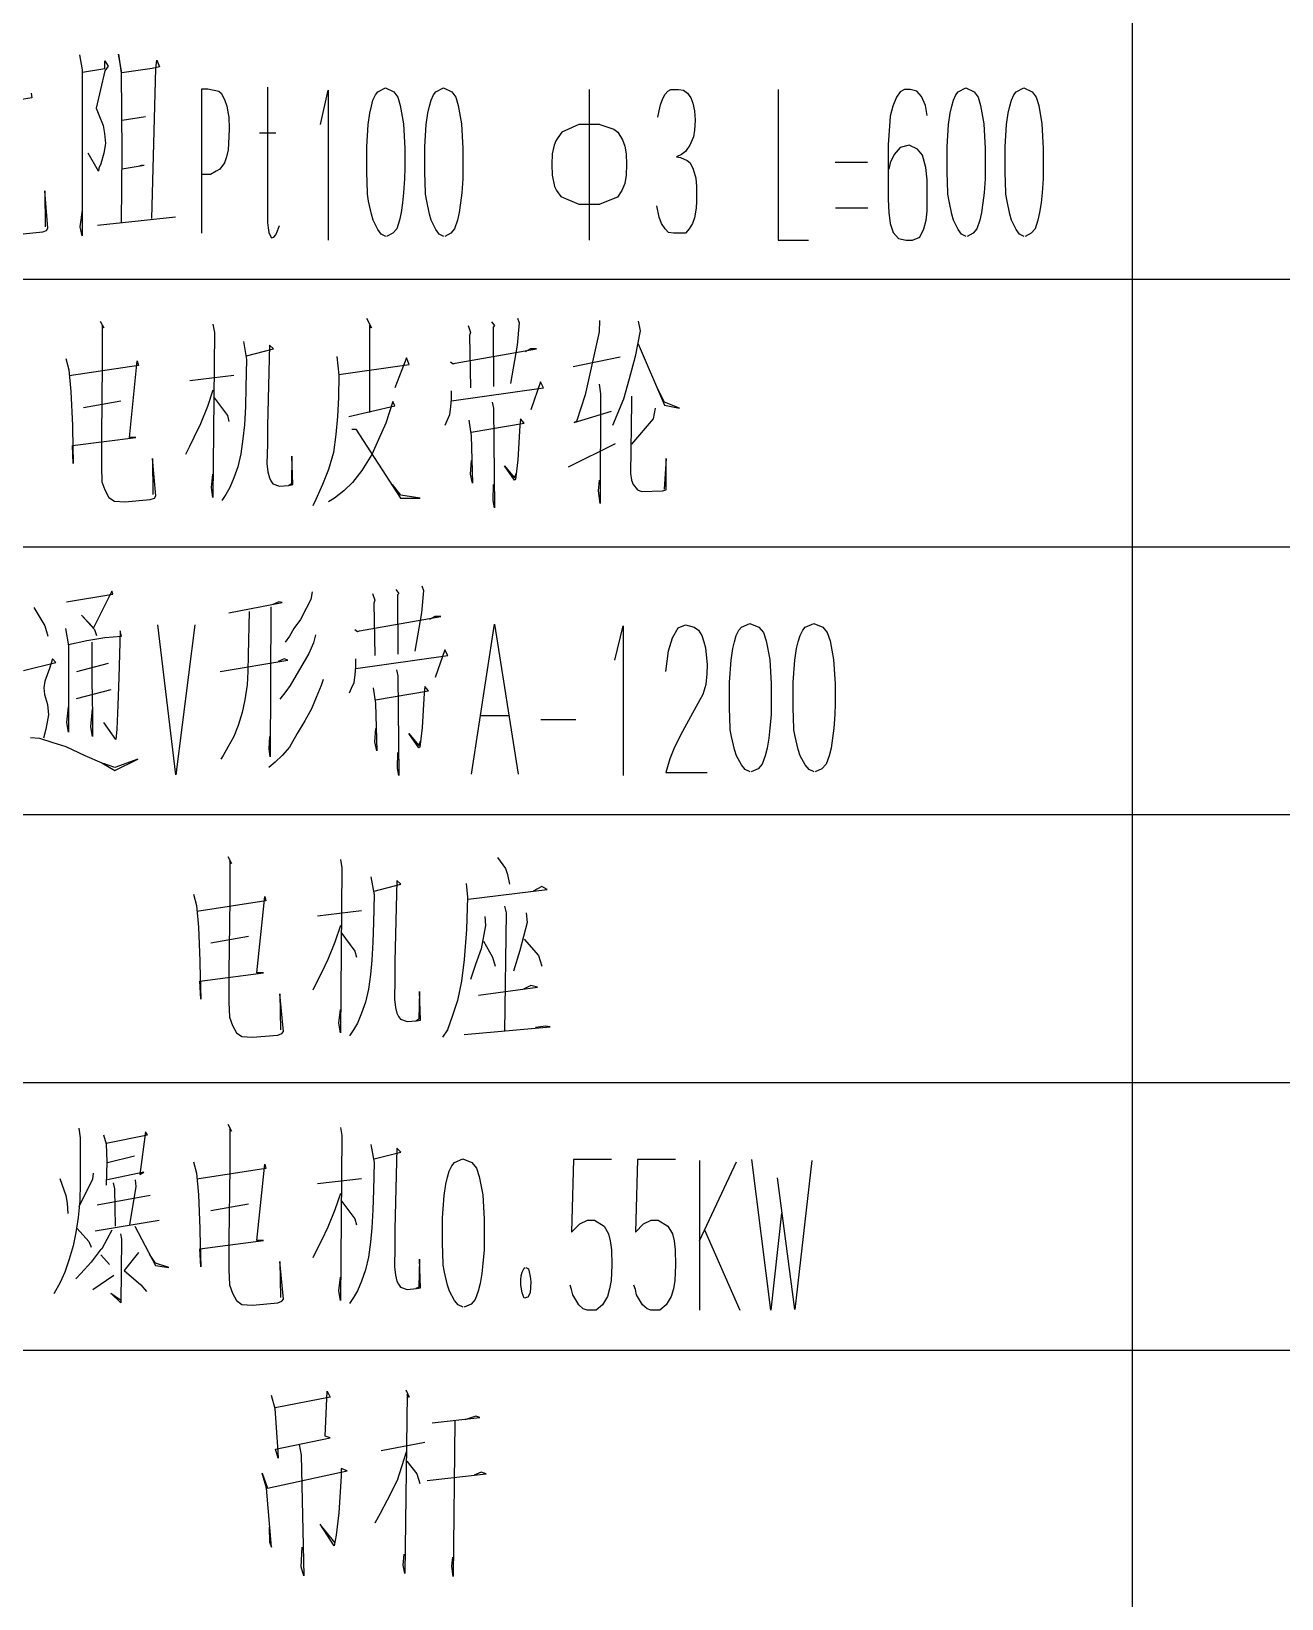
# Model space of a CAD drawing. Extents: x 0 to 2376, y 0 to 3364.
# Drawn here: x 1860.9 to 1991.6, y 1078 to 1241.9 of the extents above; entities that cross this region are included whole.
import ezdxf

# ---------------------------------------------------------------- set-up
doc = ezdxf.new("R2010")
doc.units = 0
doc.header["$MEASUREMENT"] = 0
doc.layers.add('6', color=7, linetype='Continuous')
doc.layers.add('9', color=7, linetype='Continuous')

# ---------------------------------------------------------------- blocks, each defined once
blk = doc.blocks.new('BLKENT229')
at = {"layer": '9', "color": 2, "linetype": 'Continuous'}
for p, q in [((1885.96, 1099.29), (1886.33, 1097.88)), ((1892.13, 1099.06), (1886.38, 1097.96)), ((1891.61, 1094.98), (1891.82, 1099.69)), ((1891.82, 1099.69), (1892.13, 1099.06)), ((1900.18, 1099.37), (1899.92, 1080.63)), ((1900.03, 1099.84), (1900.39, 1099.06)), ((1900.39, 1099.06), (1900.18, 1099.37)), ((1886.33, 1097.88), (1886.64, 1093.88)), ((1902.8, 1096.39), (1907.76, 1096.94)), ((1907.35, 1097.1), (1906.2, 1096.71)), ((1907.76, 1096.94), (1907.35, 1097.1)), ((1905.15, 1096.55), (1904.99, 1080.31)), ((1886.43, 1093.65), (1892.13, 1094.82)), ((1886.69, 1092.71), (1886.43, 1093.65)), ((1886.64, 1093.88), (1886.69, 1092.71)), ((1888.89, 1094.12), (1889.1, 1093.02)), ((1892.13, 1094.82), (1891.61, 1094.98)), ((1897.46, 1093.49), (1902.01, 1094.35)), ((1889.1, 1093.02), (1889.36, 1080.39)), ((1900.08, 1093.33), (1899.14, 1090.35)), ((1900.13, 1092.39), (1901.18, 1091.06)), ((1885.49, 1089.57), (1885.02, 1091.14)), ((1885.02, 1091.14), (1885.59, 1089.57)), ((1885.59, 1089.57), (1893.91, 1091.37)), ((1893.28, 1090.82), (1893.02, 1086.98)), ((1893.91, 1091.37), (1893.28, 1091.61)), ((1893.28, 1091.61), (1893.28, 1090.82)), ((1899.14, 1090.35), (1898.09, 1088.31)), ((1901.18, 1091.06), (1901.49, 1090.04)), ((1902.27, 1090.35), (1908.44, 1091.06)), ((1907.92, 1091.22), (1907.19, 1090.9)), ((1908.44, 1091.06), (1907.92, 1091.22)), ((1886.01, 1083.37), (1885.49, 1089.57)), ((1893.02, 1086.98), (1892.76, 1084.63)), ((1897.36, 1086.9), (1896.78, 1085.88)), ((1898.09, 1088.31), (1897.36, 1086.9)), ((1885.75, 1085.49), (1885.8, 1083.92)), ((1892.55, 1083.53), (1891.08, 1085.8)), ((1891.08, 1085.8), (1891.19, 1085.57)), ((1891.19, 1085.57), (1892.6, 1083.84)), ((1885.8, 1083.92), (1886.01, 1083.37)), ((1892.76, 1084.63), (1892.55, 1083.53)), ((1889.1, 1081.33), (1889.2, 1083.37)), ((1899.76, 1081.49), (1899.87, 1082.67)), ((1904.84, 1081.41), (1904.94, 1082.35)), ((1889.36, 1080.39), (1889.1, 1081.33)), ((1899.92, 1080.63), (1899.76, 1081.49)), ((1904.99, 1080.31), (1904.84, 1081.41))]:
    blk.add_line(p, q, dxfattribs=at)
blk = doc.blocks.new('BLKENT230')
at = {"layer": '9', "color": 2, "linetype": 'Continuous'}
for p, q in [((1865.86, 1127.22), (1866.01, 1126.2)), ((1866.01, 1126.2), (1866.01, 1123.84)), ((1868.42, 1126.51), (1868.73, 1125.57)), ((1868.73, 1125.65), (1873.02, 1126.51)), ((1872.81, 1126.82), (1872.24, 1122.35)), ((1873.02, 1126.51), (1872.81, 1126.82)), ((1881.44, 1127.61), (1881.8, 1126.9)), ((1881.8, 1126.9), (1881.65, 1127.14)), ((1881.65, 1127.14), (1881.65, 1123.14)), ((1893.2, 1127.29), (1893.36, 1126.43)), ((1893.36, 1126.43), (1893.2, 1109.18)), ((1868.73, 1125.57), (1868.78, 1123.69)), ((1896.39, 1125.49), (1896.71, 1123.61)), ((1896.71, 1124), (1899.53, 1124.71)), ((1899.11, 1125.1), (1898.9, 1116.63)), ((1899.53, 1124.71), (1899.11, 1125.1)), ((1866.01, 1123.84), (1866.01, 1121.41)), ((1868.78, 1123.69), (1868.73, 1121.25)), ((1868.84, 1123.61), (1871.66, 1124.31)), ((1877.83, 1123.69), (1878.14, 1122.51)), ((1885.41, 1122.98), (1878.2, 1121.88)), ((1881.65, 1123.14), (1881.54, 1115.53)), ((1884.47, 1115.45), (1885.31, 1123.45)), ((1885.31, 1123.45), (1885.41, 1122.98)), ((1896.71, 1123.61), (1896.65, 1120.71)), ((1904.58, 1122.72), (1904.86, 1123.28)), ((1904.86, 1123.28), (1905.12, 1123.6)), ((1905.12, 1123.6), (1906.01, 1124)), ((1906.01, 1124), (1906.95, 1123.6)), ((1906.95, 1123.6), (1907.43, 1123.04)), ((1907.43, 1123.04), (1907.71, 1122.16)), ((1917.57, 1123.92), (1917.36, 1116.32)), ((1921.54, 1123.92), (1917.57, 1123.92)), ((1924.24, 1123.92), (1924.03, 1116.32)), ((1928.21, 1123.92), (1924.24, 1123.92)), ((1930.72, 1115.44), (1934.61, 1123.68)), ((1930.75, 1123.84), (1930.75, 1108.16)), ((1938.2, 1108.16), (1936.21, 1123.92)), ((1942.46, 1123.84), (1940.71, 1108.24)), ((1863.87, 1121.96), (1864.5, 1120.16)), ((1867.27, 1121.88), (1865.86, 1118.98)), ((1866.01, 1121.41), (1865.96, 1119.61)), ((1867.37, 1122.51), (1867.27, 1121.88)), ((1872.65, 1122.59), (1868.84, 1121.8)), ((1869.46, 1121.49), (1869.57, 1120.86)), ((1871.76, 1121.8), (1871.82, 1121.1)), ((1872.24, 1122.35), (1872.65, 1122.59)), ((1878.14, 1122.51), (1878.35, 1120.24)), ((1890.8, 1121.41), (1895.4, 1121.96)), ((1904.03, 1120.16), (1904.21, 1121.36)), ((1904.21, 1121.36), (1904.39, 1122.08)), ((1904.39, 1122.08), (1904.58, 1122.72)), ((1907.71, 1122.16), (1908.08, 1120.24)), ((1940.71, 1108.24), (1938.9, 1122)), ((1864.5, 1120.16), (1864.65, 1119.37)), ((1865.96, 1119.61), (1865.8, 1117.88)), ((1873.33, 1120.16), (1867.79, 1119.14)), ((1869.57, 1120.86), (1869.67, 1116.94)), ((1871.82, 1121.1), (1871.14, 1117.1)), ((1878.35, 1120.24), (1878.51, 1116.71)), ((1893.2, 1120.39), (1892.63, 1118.67)), ((1893.26, 1119.69), (1894.72, 1117.73)), ((1896.65, 1120.71), (1896.6, 1118.67)), ((1903.87, 1117.84), (1904.03, 1120.16)), ((1908.08, 1120.24), (1908.24, 1117.68)), ((1864.65, 1119.37), (1864.71, 1118.27)), ((1879.66, 1118.59), (1883.58, 1119.29)), ((1892.63, 1118.67), (1891.9, 1116.86)), ((1896.6, 1118.67), (1896.5, 1116.78)), ((1939.32, 1118.32), (1938.2, 1108.16)), ((1865.54, 1116.31), (1865.28, 1114.9)), ((1865.8, 1117.88), (1865.54, 1116.31)), ((1865.7, 1116.71), (1866.9, 1115.37)), ((1867.58, 1116.47), (1874.27, 1117.57)), ((1869.31, 1116.55), (1868.26, 1114.59)), ((1871.71, 1116.94), (1873.86, 1112.86)), ((1878.51, 1116.71), (1878.51, 1116.39)), ((1878.51, 1116.39), (1878.61, 1112.71)), ((1891.9, 1116.86), (1891.22, 1115.45)), ((1894.72, 1117.73), (1894.88, 1117.1)), ((1896.5, 1116.78), (1896.34, 1115.29)), ((1898.9, 1116.63), (1898.9, 1114.75)), ((1903.87, 1115.04), (1903.87, 1117.84)), ((1908.24, 1117.68), (1908.24, 1115.6)), ((1917.36, 1116.32), (1918.22, 1117.2)), ((1918.22, 1117.2), (1919.01, 1117.6)), ((1919.01, 1117.6), (1919.76, 1117.6)), ((1919.76, 1117.6), (1920.76, 1116.96)), ((1920.76, 1116.96), (1921.23, 1116.16)), ((1924.03, 1116.32), (1924.89, 1117.2)), ((1924.89, 1117.2), (1925.67, 1117.6)), ((1925.67, 1117.6), (1926.43, 1117.6)), ((1926.43, 1117.6), (1927.42, 1116.96)), ((1927.42, 1116.96), (1927.9, 1116.16)), ((1931.27, 1116.56), (1934.95, 1108.16)), ((1865.28, 1114.9), (1864.86, 1113.49)), ((1866.9, 1115.37), (1867.16, 1114.75)), ((1870.2, 1116.16), (1870.3, 1115.61)), ((1870.3, 1115.61), (1870.25, 1108.94)), ((1878.51, 1114.59), (1885.15, 1115.45)), ((1881.54, 1115.53), (1881.54, 1112.39)), ((1885.15, 1115.45), (1884.47, 1115.45)), ((1891.22, 1115.45), (1890.75, 1114.51)), ((1896.34, 1115.29), (1896.13, 1113.73)), ((1898.9, 1114.75), (1898.85, 1112.71)), ((1903.9, 1114.24), (1903.87, 1115.04)), ((1908.24, 1115.6), (1908.21, 1114.48)), ((1921.23, 1116.16), (1921.41, 1115.44)), ((1921.41, 1115.44), (1921.52, 1114.48)), ((1927.9, 1116.16), (1928.08, 1115.44)), ((1928.08, 1115.44), (1928.18, 1114.48)), ((1864.86, 1113.49), (1864.39, 1112.16)), ((1867.16, 1113.18), (1866.07, 1112)), ((1868.1, 1114.43), (1867.16, 1113.18)), ((1868.26, 1114.59), (1868.1, 1114.43)), ((1868.16, 1113.96), (1869.05, 1112.94)), ((1872.08, 1114.2), (1870.61, 1112.31)), ((1873.86, 1113.1), (1873.23, 1114.04)), ((1875.27, 1112.63), (1873.86, 1113.1)), ((1878.61, 1112.71), (1878.51, 1114.59)), ((1887.24, 1109.33), (1886.88, 1113.25)), ((1886.88, 1113.25), (1886.93, 1109.49)), ((1890.75, 1114.51), (1890.33, 1113.65)), ((1896.13, 1113.73), (1895.82, 1112.39)), ((1901.46, 1113.49), (1901.41, 1110.59)), ((1901.57, 1110.51), (1901.46, 1113.49)), ((1903.95, 1112.88), (1903.9, 1114.24)), ((1908.1, 1113.04), (1907.97, 1112)), ((1908.21, 1114.48), (1908.1, 1113.04)), ((1921.52, 1114.48), (1921.57, 1112.88)), ((1928.18, 1114.48), (1928.24, 1112.88)), ((1864.39, 1112.16), (1863.92, 1111.06)), ((1866.07, 1112), (1865.54, 1111.45)), ((1867.32, 1110.35), (1869.52, 1111.84)), ((1870.61, 1112.31), (1872.34, 1110.82)), ((1873.86, 1112.86), (1875.27, 1112.63)), ((1881.54, 1112.39), (1881.59, 1110.82)), ((1893.05, 1110.2), (1893.2, 1111.61)), ((1895.82, 1112.39), (1895.4, 1111.22)), ((1898.85, 1112.71), (1898.95, 1111.84)), ((1898.95, 1111.84), (1899.11, 1111.22)), ((1904.08, 1112.16), (1903.95, 1112.88)), ((1904.39, 1110.8), (1904.08, 1112.16)), ((1907.97, 1112), (1907.82, 1110.96)), ((1912.05, 1111.36), (1912.1, 1111.76)), ((1912.1, 1111.76), (1912.18, 1112.16)), ((1912.18, 1112.16), (1912.39, 1112.56)), ((1912.39, 1112.56), (1912.52, 1112.64)), ((1912.58, 1112.64), (1912.86, 1112.48)), ((1912.86, 1112.48), (1913.05, 1111.68)), ((1913.05, 1111.68), (1913.1, 1111.12)), ((1921.57, 1112.88), (1921.49, 1111.28)), ((1928.24, 1112.88), (1928.16, 1111.28)), ((1863.92, 1111.06), (1863.24, 1109.88)), ((1870.25, 1108.94), (1869.2, 1109.96)), ((1869.2, 1109.96), (1870.2, 1109.25)), ((1872.34, 1110.82), (1872.92, 1110.12)), ((1881.59, 1110.82), (1881.91, 1109.96)), ((1881.91, 1109.96), (1882.33, 1109.18)), ((1893.2, 1109.18), (1893.05, 1110.2)), ((1894.98, 1110.2), (1894.56, 1109.49)), ((1895.4, 1111.22), (1894.98, 1110.2)), ((1899.11, 1111.22), (1899.27, 1110.9)), ((1899.27, 1110.9), (1899.48, 1110.59)), ((1899.48, 1110.59), (1900.16, 1110.35)), ((1900.16, 1110.35), (1901.15, 1110.43)), ((1901.41, 1110.59), (1901.1, 1110.43)), ((1901.15, 1110.43), (1901.57, 1110.51)), ((1904.6, 1110.16), (1904.39, 1110.8)), ((1905.12, 1109.2), (1904.6, 1110.16)), ((1907.61, 1110.16), (1907.29, 1109.28)), ((1907.82, 1110.96), (1907.61, 1110.16)), ((1912.05, 1110.8), (1912.05, 1111.36)), ((1912.18, 1110), (1912.05, 1110.8)), ((1912.42, 1109.44), (1912.18, 1110)), ((1913.02, 1110), (1912.78, 1109.52)), ((1913.1, 1111.12), (1913.02, 1110)), ((1917.36, 1110.32), (1917.2, 1110.8)), ((1917.49, 1109.76), (1917.36, 1110.32)), ((1918.12, 1108.72), (1917.49, 1109.76)), ((1921.33, 1110.4), (1921.1, 1109.6)), ((1921.49, 1111.28), (1921.33, 1110.4)), ((1924.03, 1110.32), (1923.87, 1110.8)), ((1924.16, 1109.76), (1924.03, 1110.32)), ((1924.78, 1108.72), (1924.16, 1109.76)), ((1928, 1110.4), (1927.76, 1109.6)), ((1928.16, 1111.28), (1928, 1110.4)), ((1882.33, 1109.18), (1882.9, 1108.78)), ((1882.9, 1108.78), (1884, 1108.71)), ((1884, 1108.71), (1886.67, 1108.94)), ((1886.67, 1108.94), (1887.09, 1109.1)), ((1887.09, 1109.1), (1887.24, 1109.33)), ((1894.56, 1109.49), (1894.14, 1108.86)), ((1905.52, 1108.72), (1905.12, 1109.2)), ((1906.04, 1108.48), (1905.52, 1108.72)), ((1906.85, 1108.8), (1906.14, 1108.48)), ((1907.29, 1109.28), (1906.85, 1108.8)), ((1912.78, 1109.52), (1912.42, 1109.44)), ((1918.59, 1108.32), (1918.12, 1108.72)), ((1918.98, 1108.16), (1918.59, 1108.32)), ((1919.92, 1108.16), (1918.98, 1108.16)), ((1920.58, 1108.72), (1919.92, 1108.16)), ((1921.1, 1109.6), (1920.58, 1108.72)), ((1925.26, 1108.32), (1924.78, 1108.72)), ((1925.65, 1108.16), (1925.26, 1108.32)), ((1926.59, 1108.16), (1925.65, 1108.16)), ((1927.24, 1108.72), (1926.59, 1108.16)), ((1927.76, 1109.6), (1927.24, 1108.72))]:
    blk.add_line(p, q, dxfattribs=at)
blk = doc.blocks.new('BLKENT231')
at = {"layer": '9', "color": 2, "linetype": 'Continuous'}
for p, q in [((1881.44, 1155.61), (1881.8, 1154.9)), ((1881.8, 1154.9), (1881.65, 1155.14)), ((1881.65, 1155.14), (1881.65, 1151.14)), ((1893.2, 1155.29), (1893.36, 1154.43)), ((1893.36, 1154.43), (1893.2, 1137.18)), ((1909.62, 1155.53), (1910.46, 1154.35)), ((1910.46, 1154.35), (1910.67, 1153.73)), ((1896.39, 1153.49), (1896.71, 1151.61)), ((1896.71, 1152), (1899.53, 1152.71)), ((1899.11, 1153.1), (1898.9, 1144.63)), ((1899.53, 1152.71), (1899.11, 1153.1)), ((1906.33, 1152.78), (1906.48, 1151.37)), ((1910.67, 1153.73), (1910.88, 1152.71)), ((1914.27, 1152.47), (1913.33, 1152)), ((1914.8, 1152.16), (1914.27, 1152.47)), ((1877.83, 1151.69), (1878.14, 1150.51)), ((1885.41, 1150.98), (1878.2, 1149.88)), ((1881.65, 1151.14), (1881.54, 1143.53)), ((1884.47, 1143.45), (1885.31, 1151.45)), ((1885.31, 1151.45), (1885.41, 1150.98)), ((1896.71, 1151.61), (1896.65, 1148.71)), ((1906.48, 1151.37), (1906.38, 1148)), ((1906.54, 1151.14), (1914.8, 1152.16)), ((1878.14, 1150.51), (1878.35, 1148.24)), ((1890.8, 1149.41), (1895.4, 1149.96)), ((1908.31, 1149.33), (1908.37, 1148.39)), ((1910.35, 1150.43), (1910.51, 1149.73)), ((1910.51, 1149.73), (1910.35, 1137.33)), ((1912.6, 1149.73), (1912.71, 1148.71)), ((1878.35, 1148.24), (1878.51, 1144.71)), ((1893.2, 1148.39), (1892.63, 1146.67)), ((1893.25, 1147.69), (1894.72, 1145.73)), ((1896.65, 1148.71), (1896.6, 1146.67)), ((1906.38, 1148), (1906.12, 1144.86)), ((1908.37, 1148.39), (1907.9, 1145.96)), ((1912.71, 1148.71), (1911.97, 1145.8)), ((1879.66, 1146.59), (1883.58, 1147.29)), ((1892.63, 1146.67), (1891.9, 1144.86)), ((1896.6, 1146.67), (1896.5, 1144.78)), ((1907.9, 1145.96), (1907.32, 1144.31)), ((1908.16, 1146.75), (1909.1, 1145.1)), ((1912.39, 1146.98), (1913.91, 1145.25)), ((1878.51, 1144.71), (1878.51, 1144.39)), ((1878.51, 1144.39), (1878.61, 1140.71)), ((1891.9, 1144.86), (1891.22, 1143.45)), ((1894.72, 1145.73), (1894.88, 1145.1)), ((1896.5, 1144.78), (1896.34, 1143.29)), ((1898.9, 1144.63), (1898.9, 1142.75)), ((1906.12, 1144.86), (1905.86, 1142.59)), ((1907.32, 1144.31), (1906.8, 1142.75)), ((1909.1, 1145.1), (1909.36, 1144.16)), ((1911.97, 1145.8), (1911.29, 1143.61)), ((1913.91, 1145.25), (1914.27, 1144.16)), ((1878.51, 1142.59), (1885.15, 1143.45)), ((1878.61, 1140.71), (1878.51, 1142.59)), ((1881.54, 1143.53), (1881.54, 1140.39)), ((1885.15, 1143.45), (1884.47, 1143.45)), ((1891.22, 1143.45), (1890.75, 1142.51)), ((1896.34, 1143.29), (1896.13, 1141.73)), ((1898.9, 1142.75), (1898.85, 1140.71)), ((1905.86, 1142.59), (1905.44, 1140.55)), ((1887.24, 1137.33), (1886.88, 1141.25)), ((1886.88, 1141.25), (1886.93, 1137.49)), ((1890.75, 1142.51), (1890.33, 1141.65)), ((1896.13, 1141.73), (1895.82, 1140.39)), ((1901.46, 1141.49), (1901.41, 1138.59)), ((1901.57, 1138.51), (1901.46, 1141.49)), ((1907.63, 1141.1), (1913.8, 1141.96)), ((1913.12, 1142.12), (1912.34, 1141.73)), ((1913.8, 1141.96), (1913.12, 1142.12)), ((1881.54, 1140.39), (1881.59, 1138.82)), ((1893.05, 1138.2), (1893.2, 1139.61)), ((1895.82, 1140.39), (1895.4, 1139.22)), ((1898.85, 1140.71), (1898.95, 1139.84)), ((1898.95, 1139.84), (1899.11, 1139.22)), ((1905.44, 1140.55), (1904.92, 1138.98)), ((1881.59, 1138.82), (1881.91, 1137.96)), ((1881.91, 1137.96), (1882.33, 1137.18)), ((1893.2, 1137.18), (1893.05, 1138.2)), ((1894.98, 1138.2), (1894.56, 1137.49)), ((1895.4, 1139.22), (1894.98, 1138.2)), ((1899.11, 1139.22), (1899.27, 1138.9)), ((1899.27, 1138.9), (1899.48, 1138.59)), ((1899.48, 1138.59), (1900.16, 1138.35)), ((1900.16, 1138.35), (1901.15, 1138.43)), ((1901.41, 1138.59), (1901.1, 1138.43)), ((1901.15, 1138.43), (1901.57, 1138.51)), ((1904.92, 1138.98), (1904.39, 1137.49)), ((1906.12, 1137.02), (1915.11, 1137.8)), ((1914.64, 1137.88), (1913.59, 1137.73)), ((1915.11, 1137.8), (1914.64, 1137.88)), ((1882.33, 1137.18), (1882.9, 1136.78)), ((1882.9, 1136.78), (1884, 1136.71)), ((1884, 1136.71), (1886.67, 1136.94)), ((1886.67, 1136.94), (1887.08, 1137.1)), ((1887.08, 1137.1), (1887.24, 1137.33)), ((1894.56, 1137.49), (1894.14, 1136.86)), ((1904.39, 1137.49), (1903.87, 1136.71))]:
    blk.add_line(p, q, dxfattribs=at)
blk = doc.blocks.new('BLKENT232')
at = {"layer": '9', "color": 2, "linetype": 'Continuous'}
for p, q in [((1898.99, 1183.53), (1899.31, 1183.14)), ((1901.71, 1183.92), (1901.87, 1183.45)), ((1864.56, 1182.27), (1869.42, 1183.06)), ((1869.32, 1183.37), (1867.39, 1179.53)), ((1869.42, 1183.06), (1869.32, 1183.37)), ((1881.53, 1181.1), (1887.12, 1182.2)), ((1886.76, 1182.27), (1886.13, 1181.96)), ((1887.12, 1182.2), (1886.76, 1182.27)), ((1890.1, 1182.51), (1889.63, 1181.57)), ((1890.26, 1183.29), (1890.1, 1182.51)), ((1896.54, 1183.14), (1896.8, 1182.43)), ((1896.8, 1182.43), (1896.69, 1182.12)), ((1896.69, 1182.12), (1896.8, 1176.63)), ((1899.31, 1183.14), (1899.15, 1182.98)), ((1899.15, 1182.98), (1899.2, 1176.78)), ((1901.87, 1183.45), (1901.66, 1181.1)), ((1861.16, 1181.65), (1862.31, 1179.76)), ((1867.39, 1179.53), (1866.13, 1180.86)), ((1866.13, 1180.86), (1867.49, 1179.37)), ((1883.67, 1181.25), (1883.57, 1176.71)), ((1885.92, 1181.73), (1885.87, 1166.04)), ((1889.01, 1180.39), (1888.33, 1179.45)), ((1889.63, 1181.57), (1889.01, 1180.39)), ((1895.18, 1179.22), (1903.7, 1180.71)), ((1901.66, 1181.1), (1900.98, 1177.1)), ((1903.07, 1180.71), (1902.5, 1180.39)), ((1903.7, 1180.71), (1903.07, 1180.71)), ((1862.31, 1179.76), (1862.63, 1178.67)), ((1864.46, 1179.45), (1864.77, 1177.65)), ((1867.49, 1179.37), (1867.7, 1178.75)), ((1868.59, 1178.51), (1870.31, 1178.67)), ((1870.16, 1179.22), (1870.05, 1174.35)), ((1870.31, 1178.67), (1870.16, 1179.22)), ((1875.99, 1164.16), (1874.1, 1179.84)), ((1877.97, 1179.84), (1875.99, 1164.16)), ((1887.86, 1178.67), (1887.44, 1178.04)), ((1888.33, 1179.45), (1887.86, 1178.67)), ((1890.58, 1178.82), (1890.37, 1177.96)), ((1894.71, 1179.37), (1894.97, 1179.14)), ((1894.97, 1179.14), (1895.18, 1179.22)), ((1906.89, 1164.24), (1909.32, 1179.92)), ((1909.32, 1179.92), (1911.78, 1164.24)), ((1921.87, 1176.16), (1922.76, 1179.76)), ((1922.76, 1179.76), (1922.76, 1164.08)), ((1927.91, 1178.48), (1928.51, 1179.52)), ((1928.51, 1179.52), (1929.27, 1179.84)), ((1929.27, 1179.84), (1930.16, 1179.6)), ((1930.16, 1179.6), (1930.63, 1179.28)), ((1930.63, 1179.28), (1930.97, 1178.72)), ((1930.97, 1178.72), (1931.2, 1178.08)), ((1934.39, 1178.08), (1934.58, 1178.72)), ((1934.58, 1178.72), (1934.86, 1179.28)), ((1934.86, 1179.28), (1935.12, 1179.6)), ((1935.12, 1179.6), (1936.01, 1180)), ((1936.01, 1180), (1936.95, 1179.6)), ((1936.95, 1179.6), (1937.42, 1179.04)), ((1937.42, 1179.04), (1937.71, 1178.16)), ((1941.06, 1178.08), (1941.24, 1178.72)), ((1941.24, 1178.72), (1941.53, 1179.28)), ((1941.53, 1179.28), (1941.79, 1179.6)), ((1941.79, 1179.6), (1942.68, 1180)), ((1942.68, 1180), (1943.62, 1179.6)), ((1943.62, 1179.6), (1944.09, 1179.04)), ((1944.09, 1179.04), (1944.38, 1178.16)), ((1864.77, 1177.8), (1866.71, 1178.2)), ((1864.77, 1177.65), (1864.77, 1170.67)), ((1866.71, 1178.2), (1868.59, 1178.51)), ((1867.23, 1178.04), (1867.23, 1174.04)), ((1890.37, 1177.96), (1889.9, 1176.86)), ((1904.12, 1177.25), (1903.12, 1174.35)), ((1904.43, 1176.63), (1904.12, 1177.25)), ((1927.23, 1174.96), (1927.49, 1177.12)), ((1927.49, 1177.12), (1927.91, 1178.48)), ((1931.2, 1178.08), (1931.36, 1177.44)), ((1931.36, 1177.44), (1931.54, 1175.68)), ((1934.03, 1176.16), (1934.21, 1177.36)), ((1934.21, 1177.36), (1934.39, 1178.08)), ((1937.71, 1178.16), (1938.08, 1176.24)), ((1940.69, 1176.16), (1940.88, 1177.36)), ((1940.88, 1177.36), (1941.06, 1178.08)), ((1944.38, 1178.16), (1944.74, 1176.24)), ((1860.07, 1175.06), (1863.46, 1175.92)), ((1863.1, 1176.31), (1862.78, 1175.29)), ((1863.46, 1175.92), (1863.1, 1176.31)), ((1865.66, 1174.98), (1868.95, 1175.84)), ((1880.64, 1174.98), (1887.7, 1176.16)), ((1883.57, 1176.71), (1883.52, 1174.98)), ((1887.33, 1176.31), (1886.71, 1176)), ((1887.7, 1176.16), (1887.33, 1176.31)), ((1889.27, 1175.76), (1888.59, 1174.59)), ((1889.9, 1176.86), (1889.27, 1175.76)), ((1894.76, 1175.45), (1894.71, 1174.67)), ((1894.76, 1176.31), (1894.76, 1175.45)), ((1894.81, 1175.29), (1904.43, 1176.63)), ((1931.54, 1175.68), (1931.49, 1174.72)), ((1933.87, 1173.84), (1934.03, 1176.16)), ((1938.08, 1176.24), (1938.24, 1173.68)), ((1940.54, 1173.84), (1940.69, 1176.16)), ((1944.74, 1176.24), (1944.9, 1173.68)), ((1862.31, 1173.96), (1862.21, 1173.25)), ((1862.78, 1175.29), (1862.31, 1173.96)), ((1867.23, 1174.04), (1867.28, 1170.35)), ((1870.05, 1174.35), (1869.95, 1171.45)), ((1883.52, 1174.98), (1883.46, 1173.57)), ((1888.59, 1174.59), (1887.96, 1173.49)), ((1891.41, 1174.12), (1891.2, 1173.49)), ((1894.6, 1173.8), (1894.34, 1173.18)), ((1894.71, 1174.67), (1894.6, 1173.8)), ((1899.05, 1175.14), (1899.2, 1174.51)), ((1899.2, 1174.51), (1899.31, 1164.08)), ((1931.49, 1174.72), (1931.39, 1173.6)), ((1933.87, 1171.04), (1933.87, 1173.84)), ((1938.24, 1173.68), (1938.24, 1171.6)), ((1940.54, 1171.04), (1940.54, 1173.84)), ((1944.9, 1173.68), (1944.9, 1171.6)), ((1862.21, 1173.25), (1862.26, 1172.55)), ((1862.26, 1172.55), (1862.58, 1171.53)), ((1865.61, 1172.16), (1869.22, 1173.1)), ((1883.46, 1173.57), (1883.2, 1172)), ((1887.49, 1172.86), (1886.86, 1172.08)), ((1887.96, 1173.49), (1887.49, 1172.86)), ((1890.68, 1172.24), (1890.16, 1171.06)), ((1891.2, 1173.49), (1890.68, 1172.24)), ((1894.34, 1173.18), (1894.13, 1172.71)), ((1896.64, 1173.25), (1896.85, 1171.61)), ((1896.85, 1172), (1902.39, 1172.94)), ((1901.97, 1172.71), (1901.76, 1169.1)), ((1902.03, 1173.41), (1901.97, 1172.71)), ((1902.39, 1172.94), (1902.03, 1173.41)), ((1931.07, 1172.56), (1930.78, 1172)), ((1931.39, 1173.6), (1931.07, 1172.56)), ((1862.68, 1170.43), (1862.42, 1168.94)), ((1862.58, 1171.53), (1862.68, 1170.43)), ((1864.61, 1169.65), (1864.77, 1171.29)), ((1864.77, 1170.67), (1864.77, 1168.63)), ((1867.12, 1169.18), (1867.28, 1171.06)), ((1869.95, 1171.45), (1869.84, 1168.94)), ((1882.94, 1170.67), (1882.52, 1169.33)), ((1883.2, 1172), (1882.94, 1170.67)), ((1890.16, 1171.06), (1889.48, 1169.8)), ((1896.85, 1171.61), (1897.01, 1166.67)), ((1930.78, 1172), (1929.79, 1170.24)), ((1933.9, 1170.24), (1933.87, 1171.04)), ((1938.21, 1170.48), (1938.1, 1169.04)), ((1938.24, 1171.6), (1938.21, 1170.48)), ((1940.56, 1170.24), (1940.54, 1171.04)), ((1944.88, 1170.48), (1944.77, 1169.04)), ((1944.9, 1171.6), (1944.88, 1170.48)), ((1862.42, 1168.94), (1862.16, 1168)), ((1864.77, 1168.63), (1864.61, 1169.65)), ((1867.28, 1168.16), (1867.12, 1169.18)), ((1867.28, 1170.35), (1867.28, 1170.12)), ((1867.28, 1170.12), (1867.28, 1168.16)), ((1869.74, 1167.84), (1868.48, 1169.65)), ((1869.84, 1168.94), (1869.74, 1167.84)), ((1882.52, 1169.33), (1882.05, 1168.16)), ((1889.48, 1169.8), (1888.69, 1168.47)), ((1896.8, 1167.61), (1896.9, 1169.02)), ((1901.76, 1169.1), (1901.61, 1167.92)), ((1910.76, 1170.32), (1907.8, 1170.32)), ((1917.79, 1169.92), (1914.16, 1169.92)), ((1929.79, 1170.24), (1928.75, 1168.32)), ((1933.95, 1168.88), (1933.9, 1170.24)), ((1934.08, 1168.16), (1933.95, 1168.88)), ((1938.1, 1169.04), (1937.97, 1168)), ((1940.61, 1168.88), (1940.56, 1170.24)), ((1940.74, 1168.16), (1940.61, 1168.88)), ((1944.77, 1169.04), (1944.64, 1168)), ((1860.8, 1168.08), (1861.74, 1168)), ((1861.74, 1168), (1863.15, 1167.53)), ((1863.15, 1167.53), (1864.51, 1167.14)), ((1864.51, 1167.14), (1866.5, 1166.2)), ((1882.05, 1168.16), (1881.42, 1167.06)), ((1885.76, 1166.9), (1885.82, 1168.16)), ((1888.69, 1168.47), (1887.86, 1167.06)), ((1897.01, 1166.67), (1896.8, 1167.61)), ((1901.4, 1166.98), (1900.35, 1168.47)), ((1900.35, 1168.47), (1901.4, 1167.22)), ((1901.4, 1167.22), (1901.61, 1167.76)), ((1901.61, 1167.92), (1901.5, 1167.06)), ((1928.75, 1168.32), (1928.04, 1166.88)), ((1934.39, 1166.8), (1934.08, 1168.16)), ((1937.97, 1168), (1937.82, 1166.96)), ((1941.06, 1166.8), (1940.74, 1168.16)), ((1944.64, 1168), (1944.48, 1166.96)), ((1866.5, 1166.2), (1868.27, 1165.41)), ((1869.63, 1164.63), (1872.04, 1165.8)), ((1872.04, 1165.8), (1869.63, 1164.94)), ((1880.95, 1166.2), (1880.69, 1165.8)), ((1881.42, 1167.06), (1880.95, 1166.2)), ((1886.39, 1165.49), (1885.71, 1164.94)), ((1885.87, 1166.04), (1885.76, 1166.9)), ((1887.12, 1166.2), (1886.39, 1165.49)), ((1887.86, 1167.06), (1887.12, 1166.2)), ((1899.15, 1164.86), (1899.2, 1166.51)), ((1901.5, 1167.06), (1901.4, 1166.98)), ((1927.65, 1165.84), (1927.23, 1164.4)), ((1928.04, 1166.88), (1927.65, 1165.84)), ((1934.6, 1166.16), (1934.39, 1166.8)), ((1935.12, 1165.2), (1934.6, 1166.16)), ((1937.61, 1166.16), (1937.29, 1165.28)), ((1937.82, 1166.96), (1937.61, 1166.16)), ((1941.27, 1166.16), (1941.06, 1166.8)), ((1941.79, 1165.2), (1941.27, 1166.16)), ((1944.27, 1166.16), (1943.96, 1165.28)), ((1944.48, 1166.96), (1944.27, 1166.16)), ((1868.27, 1165.41), (1869.63, 1164.63)), ((1869.63, 1164.94), (1868.43, 1165.33)), ((1899.31, 1164.08), (1899.15, 1164.86)), ((1927.23, 1164.4), (1931.54, 1164.4)), ((1935.52, 1164.72), (1935.12, 1165.2)), ((1936.04, 1164.48), (1935.52, 1164.72)), ((1936.85, 1164.8), (1936.14, 1164.48)), ((1937.29, 1165.28), (1936.85, 1164.8)), ((1942.18, 1164.72), (1941.79, 1165.2)), ((1942.71, 1164.48), (1942.18, 1164.72)), ((1943.52, 1164.8), (1942.81, 1164.48)), ((1943.96, 1165.28), (1943.52, 1164.8))]:
    blk.add_line(p, q, dxfattribs=at)
blk = doc.blocks.new('BLKENT233')
at = {"layer": '9', "color": 2, "linetype": 'Continuous'}
for p, q in [((1868.1, 1211.61), (1868.47, 1210.9)), ((1895.92, 1211.92), (1896.44, 1210.9)), ((1908.99, 1211.53), (1909.31, 1211.14)), ((1911.87, 1211.45), (1911.66, 1209.1)), ((1911.71, 1211.92), (1911.87, 1211.45)), ((1920.29, 1211.69), (1920.24, 1210.51)), ((1924.31, 1211.61), (1924.52, 1210.59)), ((1868.47, 1210.9), (1868.31, 1211.14)), ((1868.31, 1211.14), (1868.31, 1207.14)), ((1879.87, 1211.29), (1880.03, 1210.43)), ((1880.03, 1210.43), (1879.87, 1193.18)), ((1896.44, 1210.9), (1896.24, 1211.14)), ((1896.24, 1211.14), (1896.24, 1202.04)), ((1906.54, 1211.14), (1906.8, 1210.43)), ((1906.8, 1210.43), (1906.69, 1210.12)), ((1906.69, 1210.12), (1906.8, 1204.63)), ((1909.31, 1211.14), (1909.15, 1210.98)), ((1909.15, 1210.98), (1909.2, 1204.78)), ((1920.24, 1210.51), (1918.77, 1203.92)), ((1924.52, 1210.59), (1924, 1207.92)), ((1883.06, 1209.49), (1883.37, 1207.61)), ((1883.37, 1208), (1886.2, 1208.71)), ((1885.78, 1209.1), (1885.57, 1200.63)), ((1886.2, 1208.71), (1885.78, 1209.1)), ((1905.18, 1207.22), (1913.7, 1208.71)), ((1911.66, 1209.1), (1910.98, 1205.1)), ((1913.07, 1208.71), (1912.5, 1208.39)), ((1913.7, 1208.71), (1913.07, 1208.71)), ((1924.31, 1209.25), (1927.09, 1202.82)), ((1864.5, 1207.69), (1864.81, 1206.51)), ((1864.81, 1206.51), (1865.02, 1204.24)), ((1872.08, 1206.98), (1864.86, 1205.88)), ((1868.31, 1207.14), (1868.21, 1199.53)), ((1871.14, 1199.45), (1871.97, 1207.45)), ((1871.97, 1207.45), (1872.08, 1206.98)), ((1883.37, 1207.61), (1883.32, 1204.71)), ((1892.84, 1207.92), (1893.05, 1205.96)), ((1893.05, 1206.04), (1900.37, 1207.06)), ((1900.1, 1207.76), (1898.9, 1204.63)), ((1900.37, 1207.06), (1900.1, 1207.76)), ((1904.71, 1207.37), (1904.97, 1207.14)), ((1904.97, 1207.14), (1905.18, 1207.22)), ((1922.43, 1207.84), (1917.52, 1206.82)), ((1924, 1207.92), (1923.37, 1205.57)), ((1877.46, 1205.41), (1882.07, 1205.96)), ((1893.05, 1205.96), (1892.99, 1203.61)), ((1914.12, 1205.25), (1913.12, 1202.35)), ((1914.43, 1204.63), (1914.12, 1205.25)), ((1920.24, 1205.02), (1920.39, 1204)), ((1923.37, 1205.57), (1922.8, 1203.45)), ((1865.02, 1204.24), (1865.18, 1200.71)), ((1866.33, 1202.59), (1870.25, 1203.29)), ((1879.87, 1204.39), (1879.29, 1202.67)), ((1879.92, 1203.69), (1881.39, 1201.73)), ((1883.32, 1204.71), (1883.27, 1202.67)), ((1892.99, 1203.61), (1892.89, 1201.65)), ((1898.69, 1203.22), (1897.96, 1200.94)), ((1898.9, 1202.75), (1898.69, 1203.22)), ((1904.76, 1203.45), (1904.71, 1202.67)), ((1904.76, 1204.31), (1904.76, 1203.45)), ((1904.81, 1203.29), (1914.43, 1204.63)), ((1918.77, 1203.92), (1917.88, 1201.1)), ((1920.39, 1204), (1920.34, 1192.55)), ((1922.8, 1203.45), (1921.65, 1200.71)), ((1923.63, 1203.76), (1923.63, 1203.14)), ((1927.09, 1203.14), (1926.41, 1204.47)), ((1879.29, 1202.67), (1878.56, 1200.86)), ((1881.39, 1201.73), (1881.54, 1201.1)), ((1883.27, 1202.67), (1883.16, 1200.78)), ((1892.89, 1201.65), (1892.73, 1199.76)), ((1894.09, 1201.65), (1898.9, 1202.75)), ((1904.6, 1201.8), (1904.34, 1201.18)), ((1904.71, 1202.67), (1904.6, 1201.8)), ((1909.05, 1203.14), (1909.2, 1202.51)), ((1909.2, 1202.51), (1909.31, 1192.08)), ((1917.62, 1201.02), (1921.54, 1202.2)), ((1923.63, 1203.14), (1923.53, 1195.69)), ((1926.09, 1202.51), (1925.88, 1201.41)), ((1928.65, 1202.51), (1927.09, 1203.14)), ((1927.09, 1202.82), (1928.65, 1202.51)), ((1865.18, 1200.71), (1865.18, 1200.39)), ((1865.18, 1200.39), (1865.28, 1196.71)), ((1878.56, 1200.86), (1877.88, 1199.45)), ((1883.16, 1200.78), (1883.01, 1199.29)), ((1885.57, 1200.63), (1885.57, 1198.75)), ((1894.41, 1200.31), (1894.82, 1200.31)), ((1894.82, 1200.31), (1899.48, 1193.1)), ((1897.96, 1200.94), (1897.18, 1199.22)), ((1904.34, 1201.18), (1904.13, 1200.71)), ((1906.64, 1201.25), (1906.85, 1199.61)), ((1906.85, 1200), (1912.39, 1200.94)), ((1911.97, 1200.71), (1911.76, 1197.1)), ((1912.03, 1201.41), (1911.97, 1200.71)), ((1912.39, 1200.94), (1912.03, 1201.41)), ((1917.88, 1201.1), (1917.62, 1201.02)), ((1925.88, 1201.41), (1923.63, 1198.75)), ((1865.18, 1198.59), (1871.82, 1199.45)), ((1865.28, 1196.71), (1865.18, 1198.59)), ((1868.21, 1199.53), (1868.21, 1196.39)), ((1871.82, 1199.45), (1871.14, 1199.45)), ((1877.41, 1198.51), (1876.99, 1197.65)), ((1877.88, 1199.45), (1877.41, 1198.51)), ((1883.01, 1199.29), (1882.8, 1197.73)), ((1885.57, 1198.75), (1885.52, 1196.71)), ((1892.73, 1199.76), (1892.47, 1197.88)), ((1897.18, 1199.22), (1896.5, 1197.65)), ((1906.85, 1199.61), (1907.01, 1194.67)), ((1917.05, 1196.39), (1921.96, 1198.82)), ((1873.91, 1193.33), (1873.54, 1197.25)), ((1873.54, 1197.25), (1873.59, 1193.49)), ((1882.8, 1197.73), (1882.48, 1196.39)), ((1885.52, 1196.71), (1885.62, 1195.84)), ((1888.13, 1197.49), (1888.08, 1194.59)), ((1888.24, 1194.51), (1888.13, 1197.49)), ((1892.47, 1197.88), (1891.95, 1196.08)), ((1896.5, 1197.65), (1895.45, 1196)), ((1906.8, 1195.61), (1906.9, 1197.02)), ((1911.76, 1197.1), (1911.61, 1195.92)), ((1927.24, 1197.25), (1927.03, 1194.04)), ((1927.24, 1193.96), (1927.24, 1197.25)), ((1868.21, 1196.39), (1868.26, 1194.82)), ((1879.71, 1194.2), (1879.87, 1195.61)), ((1882.07, 1195.22), (1881.65, 1194.2)), ((1882.48, 1196.39), (1882.07, 1195.22)), ((1885.62, 1195.84), (1885.78, 1195.22)), ((1885.78, 1195.22), (1885.93, 1194.9)), ((1891.95, 1196.08), (1891.32, 1194.51)), ((1895.45, 1196), (1894.46, 1194.75)), ((1907.01, 1194.67), (1906.8, 1195.61)), ((1911.4, 1194.98), (1910.35, 1196.47)), ((1910.35, 1196.47), (1911.4, 1195.22)), ((1911.4, 1195.22), (1911.61, 1195.76)), ((1911.5, 1195.06), (1911.4, 1194.98)), ((1911.61, 1195.92), (1911.5, 1195.06)), ((1920.18, 1193.88), (1920.29, 1194.98)), ((1923.53, 1195.69), (1923.63, 1194.98)), ((1923.63, 1194.98), (1923.79, 1194.51)), ((1868.26, 1194.82), (1868.58, 1193.96)), ((1868.58, 1193.96), (1868.99, 1193.18)), ((1879.87, 1193.18), (1879.71, 1194.2)), ((1881.23, 1193.49), (1880.81, 1192.86)), ((1881.65, 1194.2), (1881.23, 1193.49)), ((1885.93, 1194.9), (1886.14, 1194.59)), ((1886.14, 1194.59), (1886.82, 1194.35)), ((1886.82, 1194.35), (1887.82, 1194.43)), ((1888.08, 1194.59), (1887.76, 1194.43)), ((1887.82, 1194.43), (1888.24, 1194.51)), ((1891.32, 1194.51), (1890.64, 1192.94)), ((1893.57, 1193.88), (1892.58, 1193.1)), ((1894.46, 1194.75), (1893.57, 1193.88)), ((1899.53, 1193.41), (1898.64, 1194.51)), ((1901.52, 1193.1), (1899.53, 1193.41)), ((1909.15, 1192.86), (1909.2, 1194.51)), ((1920.34, 1192.55), (1920.18, 1193.88)), ((1923.79, 1194.51), (1924.26, 1193.96)), ((1924.26, 1193.96), (1924.68, 1193.8)), ((1924.68, 1193.8), (1926.88, 1193.88)), ((1926.88, 1193.88), (1927.24, 1193.96)), ((1868.99, 1193.18), (1869.57, 1192.78)), ((1869.57, 1192.78), (1870.67, 1192.71)), ((1870.67, 1192.71), (1873.33, 1192.94)), ((1873.33, 1192.94), (1873.75, 1193.1)), ((1873.75, 1193.1), (1873.91, 1193.33)), ((1890.64, 1192.94), (1890.33, 1192.31)), ((1892.58, 1193.1), (1891.95, 1192.71)), ((1899.48, 1193.1), (1901.52, 1193.1)), ((1909.31, 1192.08), (1909.15, 1192.86))]:
    blk.add_line(p, q, dxfattribs=at)
blk = doc.blocks.new('BLKENT234')
at = {"layer": '9', "color": 2, "linetype": 'Continuous'}
for p, q in [((1865.91, 1239.45), (1866.2, 1237.88)), ((1870.34, 1237.57), (1870.01, 1239.53)), ((1870.01, 1239.53), (1870.29, 1237.57)), ((1866.2, 1237.88), (1866.2, 1220.55)), ((1866.25, 1237.65), (1868.58, 1238.04)), ((1868.58, 1237.8), (1867.67, 1233.88)), ((1868.58, 1238.04), (1868.58, 1238.82)), ((1868.58, 1238.82), (1868.91, 1238.27)), ((1868.91, 1238.27), (1868.58, 1237.8)), ((1873.53, 1238.04), (1870.34, 1237.57)), ((1873.48, 1222.35), (1873.91, 1238.04)), ((1874.29, 1238.2), (1873.53, 1238.04)), ((1873.91, 1238.04), (1874, 1238.9)), ((1874, 1238.9), (1874.29, 1238.2)), ((1870.29, 1237.57), (1870.34, 1229.25)), ((1885.59, 1236.08), (1885.59, 1221.92)), ((1897.1, 1235.6), (1897.91, 1236)), ((1897.91, 1236), (1898.77, 1235.6)), ((1903.17, 1235.6), (1903.98, 1236)), ((1903.98, 1236), (1904.83, 1235.6)), ((1957.77, 1235.6), (1958.58, 1236)), ((1958.58, 1236), (1959.43, 1235.6)), ((1963.84, 1235.6), (1964.64, 1236)), ((1964.64, 1236), (1965.5, 1235.6)), ((1860.96, 1234.98), (1854.4, 1233.88)), ((1860.87, 1235.45), (1860.96, 1234.98)), ((1878.71, 1220.8), (1878.71, 1235.92)), ((1878.71, 1235.92), (1879.33, 1235.92)), ((1879.33, 1235.92), (1880.5, 1235.68)), ((1880.5, 1235.68), (1880.73, 1235.44)), ((1880.73, 1235.44), (1881.09, 1234.8)), ((1881.09, 1234.8), (1881.33, 1234.08)), ((1891.11, 1232.16), (1891.92, 1235.76)), ((1891.92, 1235.76), (1891.92, 1220.08)), ((1896.44, 1234.08), (1896.6, 1234.72)), ((1896.6, 1234.72), (1896.86, 1235.28)), ((1896.86, 1235.28), (1897.1, 1235.6)), ((1898.77, 1235.6), (1899.2, 1235.04)), ((1899.2, 1235.04), (1899.46, 1234.16)), ((1902.5, 1234.08), (1902.67, 1234.72)), ((1902.67, 1234.72), (1902.93, 1235.28)), ((1902.93, 1235.28), (1903.17, 1235.6)), ((1904.83, 1235.6), (1905.26, 1235.04)), ((1905.26, 1235.04), (1905.52, 1234.16)), ((1919.2, 1235.84), (1919.2, 1220.08)), ((1926.67, 1234.24), (1926.91, 1234.88)), ((1926.91, 1234.88), (1927.13, 1235.36)), ((1927.13, 1235.36), (1927.41, 1235.68)), ((1927.41, 1235.68), (1927.75, 1235.84)), ((1927.75, 1235.84), (1928.55, 1235.84)), ((1928.55, 1235.84), (1929.05, 1235.76)), ((1929.05, 1235.76), (1929.48, 1235.44)), ((1929.48, 1235.44), (1929.82, 1234.96)), ((1929.82, 1234.96), (1930.05, 1234.4)), ((1930.05, 1234.4), (1930.22, 1233.6)), ((1938.95, 1235.84), (1938.95, 1220.08)), ((1951.32, 1235.04), (1950.94, 1234.08)), ((1951.7, 1235.6), (1951.32, 1235.04)), ((1952.15, 1235.84), (1951.7, 1235.6)), ((1952.75, 1235.84), (1952.15, 1235.84)), ((1953.46, 1235.68), (1952.75, 1235.84)), ((1953.94, 1235.12), (1953.46, 1235.68)), ((1954.37, 1234.16), (1953.94, 1235.12)), ((1957.1, 1234.08), (1957.27, 1234.72)), ((1957.27, 1234.72), (1957.53, 1235.28)), ((1957.53, 1235.28), (1957.77, 1235.6)), ((1959.43, 1235.6), (1959.86, 1235.04)), ((1959.86, 1235.04), (1960.12, 1234.16)), ((1963.17, 1234.08), (1963.34, 1234.72)), ((1963.34, 1234.72), (1963.6, 1235.28)), ((1963.6, 1235.28), (1963.84, 1235.6)), ((1965.5, 1235.6), (1965.93, 1235.04)), ((1965.93, 1235.04), (1966.19, 1234.16)), ((1867.67, 1233.88), (1867.96, 1233.18)), ((1867.96, 1233.18), (1868.39, 1232.08)), ((1870.39, 1232.63), (1872.81, 1233.02)), ((1881.33, 1234.08), (1881.47, 1233.28)), ((1881.47, 1233.28), (1881.52, 1232.96)), ((1881.52, 1232.96), (1881.57, 1231.76)), ((1896.1, 1232.16), (1896.27, 1233.36)), ((1896.27, 1233.36), (1896.44, 1234.08)), ((1899.46, 1234.16), (1899.79, 1232.24)), ((1902.17, 1232.16), (1902.34, 1233.36)), ((1902.34, 1233.36), (1902.5, 1234.08)), ((1905.52, 1234.16), (1905.86, 1232.24)), ((1926.39, 1232.96), (1926.53, 1233.6)), ((1926.53, 1233.6), (1926.67, 1234.24)), ((1930.22, 1233.6), (1930.29, 1232.64)), ((1950.68, 1233.04), (1950.61, 1232)), ((1950.94, 1234.08), (1950.68, 1233.04)), ((1954.53, 1233.12), (1954.37, 1234.16)), ((1956.77, 1232.16), (1956.94, 1233.36)), ((1956.94, 1233.36), (1957.1, 1234.08)), ((1960.12, 1234.16), (1960.46, 1232.24)), ((1962.84, 1232.16), (1963, 1233.36)), ((1963, 1233.36), (1963.17, 1234.08)), ((1966.19, 1234.16), (1966.52, 1232.24)), ((1868.39, 1232.08), (1868.53, 1231.22)), ((1868.53, 1231.22), (1868.63, 1230.2)), ((1881.57, 1231.76), (1881.54, 1230.88)), ((1886.44, 1231.28), (1884.73, 1231.28)), ((1895.96, 1229.84), (1896.1, 1232.16)), ((1899.79, 1232.24), (1899.93, 1229.68)), ((1902.03, 1229.84), (1902.17, 1232.16)), ((1905.86, 1232.24), (1906, 1229.68)), ((1916.35, 1231.36), (1915.92, 1230.8)), ((1918.11, 1232.16), (1916.35, 1231.36)), ((1920.3, 1232.16), (1918.11, 1232.16)), ((1920.3, 1232.16), (1921.77, 1231.68)), ((1921.77, 1231.68), (1922.2, 1231.36)), ((1922.2, 1231.36), (1922.68, 1230.56)), ((1930.22, 1231.6), (1930.12, 1230.88)), ((1930.29, 1232.64), (1930.22, 1231.6)), ((1950.61, 1232), (1950.47, 1230.08)), ((1956.63, 1229.84), (1956.77, 1232.16)), ((1960.46, 1232.24), (1960.6, 1229.68)), ((1962.69, 1229.84), (1962.84, 1232.16)), ((1966.52, 1232.24), (1966.67, 1229.68)), ((1868.63, 1230.2), (1868.48, 1229.18)), ((1881.45, 1229.52), (1881.28, 1228.8)), ((1881.54, 1230.88), (1881.45, 1229.52)), ((1895.96, 1227.04), (1895.96, 1229.84)), ((1899.93, 1229.68), (1899.93, 1227.6)), ((1902.03, 1227.04), (1902.03, 1229.84)), ((1906, 1229.68), (1906, 1227.6)), ((1915.54, 1230), (1915.35, 1229.12)), ((1915.73, 1230.48), (1915.54, 1230)), ((1915.92, 1230.8), (1915.73, 1230.48)), ((1922.68, 1230.56), (1922.92, 1229.92)), ((1922.92, 1229.92), (1923.06, 1229.12)), ((1929.74, 1230), (1929.27, 1229.36)), ((1930.12, 1230.88), (1929.74, 1230)), ((1950.47, 1230.08), (1950.47, 1224.32)), ((1951.7, 1229.76), (1951.08, 1229.04)), ((1952.65, 1230), (1951.7, 1229.76)), ((1953.51, 1229.6), (1952.65, 1230)), ((1954.03, 1228.96), (1953.51, 1229.6)), ((1956.63, 1227.04), (1956.63, 1229.84)), ((1960.6, 1229.68), (1960.6, 1227.6)), ((1962.69, 1227.04), (1962.69, 1229.84)), ((1966.67, 1229.68), (1966.67, 1227.6)), ((1867.91, 1227.29), (1866.82, 1229.18)), ((1868.15, 1228.08), (1867.96, 1227.61)), ((1868.48, 1229.18), (1868.15, 1228.08)), ((1870.34, 1229.25), (1870.29, 1221.96)), ((1870.39, 1227.53), (1872.67, 1227.92)), ((1872.57, 1227.92), (1872.24, 1227.84)), ((1881.09, 1228.16), (1880.59, 1227.52)), ((1881.28, 1228.8), (1881.09, 1228.16)), ((1915.35, 1229.12), (1915.3, 1228)), ((1915.3, 1228), (1915.35, 1226.88)), ((1923.06, 1229.12), (1923.11, 1228)), ((1923.11, 1228), (1923.06, 1226.88)), ((1928.84, 1229.04), (1928.32, 1228.8)), ((1928.32, 1228.8), (1928.74, 1228.72)), ((1928.74, 1228.72), (1929.43, 1228.4)), ((1929.27, 1229.36), (1928.84, 1229.04)), ((1929.43, 1228.4), (1929.77, 1228.16)), ((1929.77, 1228.16), (1930.08, 1227.52)), ((1944.9, 1228.24), (1948.3, 1228.24)), ((1950.68, 1228.16), (1950.51, 1227.52)), ((1951.08, 1229.04), (1950.68, 1228.16)), ((1954.39, 1227.68), (1954.03, 1228.96)), ((1867.96, 1227.61), (1867.91, 1227.29)), ((1879.62, 1226.96), (1878.71, 1226.96)), ((1880.21, 1227.28), (1879.62, 1226.96)), ((1880.59, 1227.52), (1880.21, 1227.28)), ((1895.98, 1226.24), (1895.96, 1227.04)), ((1896.03, 1224.88), (1895.98, 1226.24)), ((1899.91, 1226.48), (1899.81, 1225.04)), ((1899.93, 1227.6), (1899.91, 1226.48)), ((1902.05, 1226.24), (1902.03, 1227.04)), ((1902.1, 1224.88), (1902.05, 1226.24)), ((1905.98, 1226.48), (1905.88, 1225.04)), ((1906, 1227.6), (1905.98, 1226.48)), ((1915.35, 1226.88), (1915.59, 1225.68)), ((1923.06, 1226.88), (1922.92, 1226)), ((1930.08, 1227.52), (1930.34, 1226.56)), ((1930.34, 1226.56), (1930.41, 1225.68)), ((1954.53, 1226.4), (1954.39, 1227.68)), ((1954.53, 1224.24), (1954.53, 1226.4)), ((1956.65, 1226.24), (1956.63, 1227.04)), ((1956.7, 1224.88), (1956.65, 1226.24)), ((1960.58, 1226.48), (1960.48, 1225.04)), ((1960.6, 1227.6), (1960.58, 1226.48)), ((1962.72, 1226.24), (1962.69, 1227.04)), ((1962.77, 1224.88), (1962.72, 1226.24)), ((1966.64, 1226.48), (1966.55, 1225.04)), ((1966.67, 1227.6), (1966.64, 1226.48)), ((1862.63, 1221.33), (1862.3, 1225.25)), ((1862.3, 1225.25), (1862.34, 1221.49)), ((1896.15, 1224.16), (1896.03, 1224.88)), ((1899.81, 1225.04), (1899.7, 1224)), ((1902.22, 1224.16), (1902.1, 1224.88)), ((1905.88, 1225.04), (1905.76, 1224)), ((1915.59, 1225.68), (1915.78, 1225.28)), ((1915.78, 1225.28), (1916.25, 1224.64)), ((1916.25, 1224.64), (1918.11, 1223.84)), ((1922.15, 1224.56), (1920.3, 1223.84)), ((1922.63, 1225.28), (1922.15, 1224.56)), ((1922.92, 1226), (1922.63, 1225.28)), ((1930.41, 1225.68), (1930.41, 1224.16)), ((1956.82, 1224.16), (1956.7, 1224.88)), ((1960.48, 1225.04), (1960.36, 1224)), ((1962.88, 1224.16), (1962.77, 1224.88)), ((1966.55, 1225.04), (1966.43, 1224)), ((1866.01, 1221.49), (1866.25, 1223.22)), ((1896.44, 1222.8), (1896.15, 1224.16)), ((1899.55, 1222.96), (1899.36, 1222.16)), ((1899.7, 1224), (1899.55, 1222.96)), ((1902.5, 1222.8), (1902.22, 1224.16)), ((1905.62, 1222.96), (1905.43, 1222.16)), ((1905.76, 1224), (1905.62, 1222.96)), ((1918.11, 1223.84), (1920.3, 1223.84)), ((1926.53, 1222.48), (1926.29, 1223.68)), ((1930.39, 1223.44), (1930.22, 1222.4)), ((1930.41, 1224.16), (1930.39, 1223.44)), ((1948.32, 1223.44), (1944.95, 1223.44)), ((1950.47, 1224.32), (1950.51, 1222.96)), ((1950.51, 1222.96), (1950.66, 1221.84)), ((1954.41, 1222.16), (1954.53, 1223.12)), ((1954.53, 1223.12), (1954.53, 1224.24)), ((1957.1, 1222.8), (1956.82, 1224.16)), ((1960.22, 1222.96), (1960.03, 1222.16)), ((1960.36, 1224), (1960.22, 1222.96)), ((1963.17, 1222.8), (1962.88, 1224.16)), ((1966.29, 1222.96), (1966.1, 1222.16)), ((1966.43, 1224), (1966.29, 1222.96)), ((1862.49, 1221.1), (1862.63, 1221.33)), ((1866.2, 1220.55), (1866.01, 1221.49)), ((1867.82, 1221.65), (1875.95, 1222.51)), ((1885.59, 1221.92), (1885.64, 1221.36)), ((1885.64, 1221.36), (1885.73, 1220.88)), ((1886.63, 1221.04), (1886.83, 1221.6)), ((1896.63, 1222.16), (1896.44, 1222.8)), ((1897.1, 1221.2), (1896.63, 1222.16)), ((1899.08, 1221.28), (1898.67, 1220.8)), ((1899.36, 1222.16), (1899.08, 1221.28)), ((1902.69, 1222.16), (1902.5, 1222.8)), ((1903.17, 1221.2), (1902.69, 1222.16)), ((1905.14, 1221.28), (1904.74, 1220.8)), ((1905.43, 1222.16), (1905.14, 1221.28)), ((1926.77, 1221.84), (1926.53, 1222.48)), ((1927.13, 1221.28), (1926.77, 1221.84)), ((1927.48, 1220.88), (1927.13, 1221.28)), ((1929.67, 1221.28), (1929.27, 1220.8)), ((1930.01, 1221.84), (1929.67, 1221.28)), ((1930.22, 1222.4), (1930.01, 1221.84)), ((1950.66, 1221.84), (1950.97, 1220.88)), ((1953.75, 1220.4), (1954.2, 1221.28)), ((1954.2, 1221.28), (1954.41, 1222.16)), ((1957.29, 1222.16), (1957.1, 1222.8)), ((1957.77, 1221.2), (1957.29, 1222.16)), ((1959.74, 1221.28), (1959.34, 1220.8)), ((1960.03, 1222.16), (1959.74, 1221.28)), ((1963.36, 1222.16), (1963.17, 1222.8)), ((1963.84, 1221.2), (1963.36, 1222.16)), ((1965.81, 1221.28), (1965.41, 1220.8)), ((1966.1, 1222.16), (1965.81, 1221.28)), ((1859.68, 1220.71), (1862.11, 1220.94)), ((1862.11, 1220.94), (1862.49, 1221.1)), ((1885.73, 1220.88), (1885.85, 1220.56)), ((1885.85, 1220.56), (1885.99, 1220.32)), ((1885.99, 1220.32), (1886.25, 1220.4)), ((1886.25, 1220.4), (1886.44, 1220.64)), ((1886.44, 1220.64), (1886.63, 1221.04)), ((1897.46, 1220.72), (1897.1, 1221.2)), ((1897.94, 1220.48), (1897.46, 1220.72)), ((1898.67, 1220.8), (1898.03, 1220.48)), ((1903.53, 1220.72), (1903.17, 1221.2)), ((1904, 1220.48), (1903.53, 1220.72)), ((1904.74, 1220.8), (1904.1, 1220.48)), ((1928.03, 1220.8), (1927.48, 1220.88)), ((1929.27, 1220.8), (1928.03, 1220.8)), ((1938.95, 1220.08), (1942.14, 1220.08)), ((1950.97, 1220.88), (1951.54, 1220.24)), ((1951.54, 1220.24), (1952.34, 1220.08)), ((1952.34, 1220.08), (1952.99, 1220.08)), ((1952.99, 1220.08), (1953.75, 1220.4)), ((1958.13, 1220.72), (1957.77, 1221.2)), ((1958.6, 1220.48), (1958.13, 1220.72)), ((1959.34, 1220.8), (1958.7, 1220.48)), ((1964.19, 1220.72), (1963.84, 1221.2)), ((1964.67, 1220.48), (1964.19, 1220.72)), ((1965.41, 1220.8), (1964.76, 1220.48))]:
    blk.add_line(p, q, dxfattribs=at)
blk = doc.blocks.new('BLKENT201')
at = {"layer": '9'}
for name in ['BLKENT234', 'BLKENT233', 'BLKENT232', 'BLKENT231', 'BLKENT230', 'BLKENT229']:
    blk.add_blockref(name, (0, 0), dxfattribs=at)
blk = doc.blocks.new('BLKENT184')
at = {"layer": '9', "color": 1, "linetype": 'Continuous'}
for p, q in [((1976, 280), (1976, 1664)), ((1616, 1216), (2336, 1216)), ((1616, 1188), (2336, 1188)), ((1616, 1160), (2336, 1160)), ((1616, 1132), (2336, 1132)), ((1616, 1104), (2336, 1104))]:
    blk.add_line(p, q, dxfattribs=at)
at = {"layer": '9'}
blk.add_blockref('BLKENT201', (0, 0), dxfattribs=at)

msp = doc.modelspace()

# ---------------------------------------------------------------- block references
at = {"layer": '6'}
msp.add_blockref('BLKENT184', (0, 0), dxfattribs=at)

doc.saveas('drawing.dxf')
